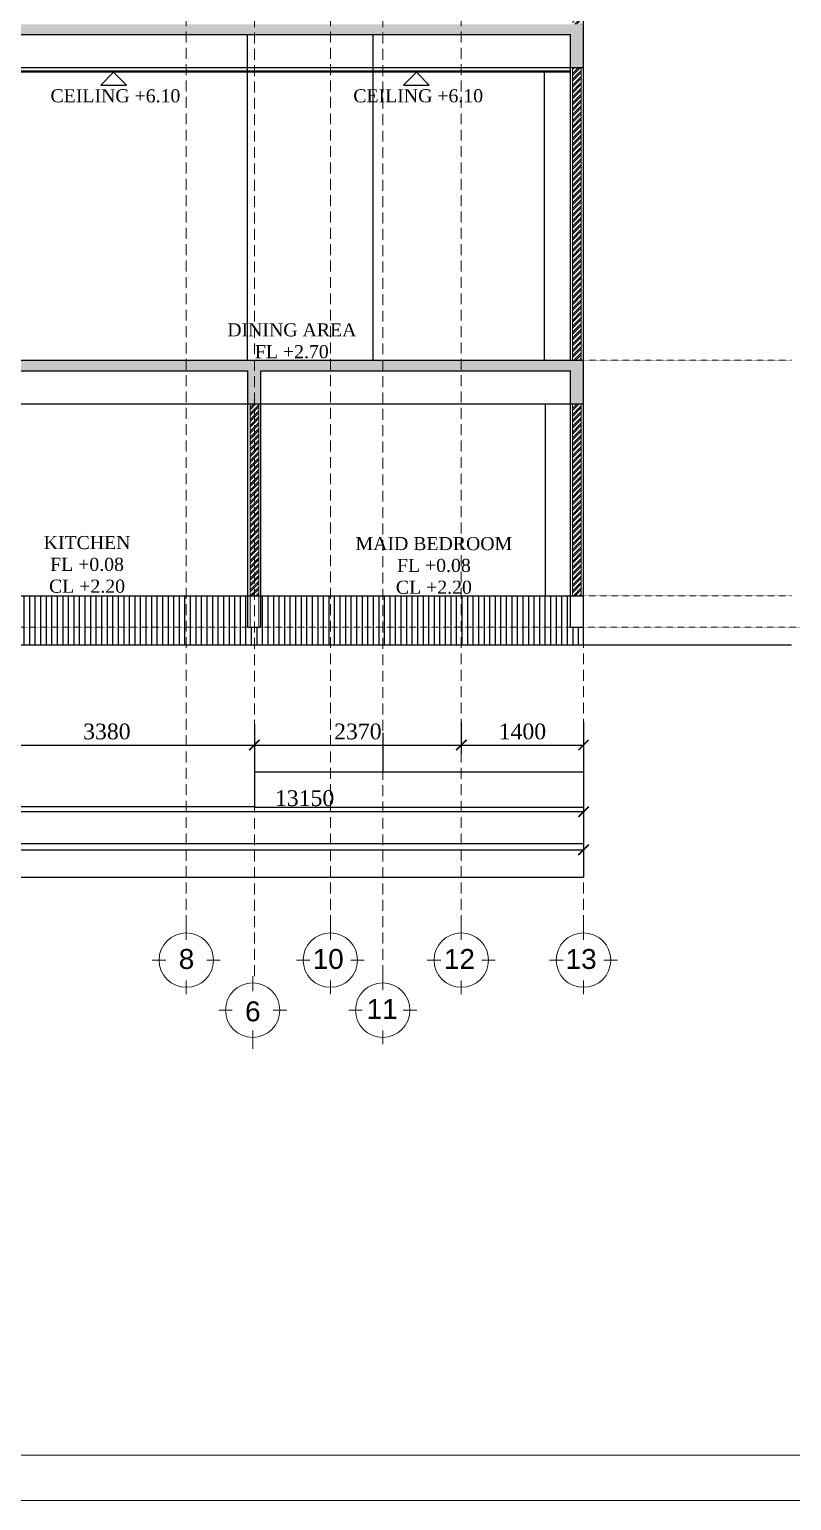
# Model space of a CAD drawing. Header units: millimetres. Extents: x -9564 to 494436, y -140371 to 4257.
# Drawn here: x 433056 to 441786, y -25289 to -8434 of the extents above; entities that cross this region are included whole.
import ezdxf

# ---------------------------------------------------------------- set-up
doc = ezdxf.new("R2010")
doc.units = ezdxf.units.MM
doc.header["$MEASUREMENT"] = 0
doc.linetypes.add('DASHED2', pattern=[0.375, 0.25, -0.125])
doc.linetypes.add('HIDDEN2', pattern=[0.1875, 0.125, -0.0625])
doc.layers.get('DEFPOINTS').update_dxf_attribs({"lineweight": 18})
for name, color, linetype, lineweight in [('09-Arsiran', 8, 'Continuous', 5), ('8', 8, 'Continuous', 5), ('AS', 8, 'HIDDEN2', 5), ('DIM', 1, 'Continuous', 5), ('LEGEND', 1, 'DASHED2', 50), ('XR-KOP A3_MOZART$0$KOP-A1$0$A-GRSKOP', 1, 'Continuous', 5)]:
    doc.layers.add(name, color=color, linetype=linetype, lineweight=lineweight)
doc.layers.add('garis tipis', color=251, linetype='Continuous')
doc.layers.add('TEXT', color=4, linetype='Continuous')
doc.styles.get("Standard").update_dxf_attribs({"font": 'arial.ttf'})
doc.styles.add('style1', font='times.ttf', dxfattribs={"height": 0.15})
doc.styles.add('style2', font='times.ttf', dxfattribs={"height": 0.18})
doc.dimstyles.new('ISO-25', dxfattribs={"dimtxt": 0.18, "dimasz": 0.12, "dimexe": 0.1, "dimexo": 0.1, "dimgap": 0.0625, "dimtad": 1, "dimtoh": 1, "dimdec": 0, "dimlfac": 1000, "dimtxsty": 'style2', "dimblk": 'ARCHTICK', "dimcen": 0.15, "dimclrd": 1, "dimclre": 1, "dimclrt": 4, "dimadec": 0, "dimazin": 0, "dimtfac": 1, "dimtdec": 0, "dimtmove": 0, "dimatfit": 3, "dimldrblk": 'OBLIQUE', "dimfxl": 1, "dimarcsym": 0})
pattern_1 = [(95, (295264.6, -139278.485), (28.018925, 23.5106715), [3.809999, -41.909992]), (40, (295264.6, -139278.485), (-32.0036846, 22.0353416), [3.0479994, -33.5281105]), (145.451445, (295266.935, -139276.525), (-3.984759, 45.546012), [3.238001, -35.618042]), (91.1842, (295257.416, -139271.3), (44.28204, 32.390676), [5.714999, -62.864988]), (141.635558, (295261.106, -139268.6), (-1.417323, 68.56534), [4.857004, -53.427112]), (36.18415, (295257.416, -139271.3), (-1.417323, 68.56534), [4.571993, -50.291937]), (66, (295262.804, -139269.504), (35.903989, 6.9790285), [3.809999, -41.909992]), (11, (295262.804, -139269.504), (-17.307982, 34.788232), [3.0479994, -33.527994]), (116.451445, (295265.796, -139268.923), (18.596007, 41.767261), [3.238001, -35.617981]), (82.5, (295264.6, -139278.485), (-11.52109165, 12.3946804), [0, -33.1215938, 0, -34.0359936, 0, -33.6549937]), (52.5, (295264.6, -139278.485), (-4.7179446, 23.6173956), [0, -19.4055963, 0, -32.359594, 0, -12.8269976]), (12.5, (295256.59, -139286.495), (19.9855688, 18.3652357), [0, -12.6999976, 0, -39.6239925, 0, -52.57799]), (2.5, (295252.998, -139290.087), (17.3527776, 24.544474), [0, -16.509997, 0, -26.314395, 0, -37.337993])]

# ---------------------------------------------------------------- blocks, each defined once
blk = doc.blocks.new('hsdh')
at = {"layer": 'XR-KOP A3_MOZART$0$KOP-A1$0$A-GRSKOP', "color": 0, "linetype": 'Continuous', "lineweight": 5}
blk.add_lwpolyline([(145480, 82601), (107945, 82601), (107945, 56197), (145480, 56197)], close=True, dxfattribs=at)
at = {"layer": 'XR-KOP A3_MOZART$0$KOP-A1$0$A-GRSKOP', "color": 5, "linetype": 'Continuous', "lineweight": 5}
blk.add_lwpolyline([(145017, 82138), (108409, 82138), (108409, 56660), (145017, 56660)], close=True, dxfattribs=at)
blk = doc.blocks.new('_ArchTick')
at = {"color": 0, "linetype": 'ByBlock', "const_width": 0.15}
blk.add_lwpolyline([(-0.5, -0.5), (0.5, 0.5)], dxfattribs=at)
blk = doc.blocks.new('*D811')
at = {"color": 1, "lineweight": -2, "transparency": 16777216}
for p, q in [((437103, -16493), (437103, -16945)), ((439403, -16493), (439403, -16945)), ((439403, -16945), (437103, -16945))]:
    blk.add_line(p, q, dxfattribs=at)
at = {"layer": 'DEFPOINTS', "color": 0, "transparency": 16777216}
for p in [(437103, -16493), (439403, -16493), (437103, -16945)]:
    blk.add_point(p, dxfattribs=at)
at = {"color": 1, "lineweight": -2, "transparency": 16777216, "xscale": 0.12, "yscale": 0.12, "zscale": 0.12, "rotation": 180}
blk.add_blockref('_ArchTick', (437103, -16945), dxfattribs=at)
at = {"color": 1, "lineweight": -2, "transparency": 16777216, "xscale": 0.12, "yscale": 0.12, "zscale": 0.12}
blk.add_blockref('_ArchTick', (439403, -16945), dxfattribs=at)
at = {"color": 4, "transparency": 16777216, "insert": (438253, -16945), "char_height": 0.18, "attachment_point": 5, "style": 'style2'}
blk.add_mtext('2300000', dxfattribs=at)
blk = doc.blocks.new('_Oblique')
at = {"color": 0, "linetype": 'ByBlock', "lineweight": -2}
blk.add_line((-0.5, -0.5), (0.5, 0.5), dxfattribs=at)
blk = doc.blocks.new('*D812')
at = {"color": 1, "lineweight": -2, "transparency": 16777216}
for p, q in [((435633, -16649), (435633, -16945)), ((437103, -16649), (437103, -16945)), ((437103, -16945), (435633, -16945))]:
    blk.add_line(p, q, dxfattribs=at)
at = {"layer": 'DEFPOINTS', "color": 0, "transparency": 16777216}
for p in [(435633, -16649), (437103, -16649), (435633, -16945)]:
    blk.add_point(p, dxfattribs=at)
at = {"color": 1, "lineweight": -2, "transparency": 16777216, "xscale": 0.12, "yscale": 0.12, "zscale": 0.12, "rotation": 180}
blk.add_blockref('_ArchTick', (435633, -16945), dxfattribs=at)
at = {"color": 1, "lineweight": -2, "transparency": 16777216, "xscale": 0.12, "yscale": 0.12, "zscale": 0.12}
blk.add_blockref('_ArchTick', (437103, -16945), dxfattribs=at)
at = {"color": 4, "transparency": 16777216, "insert": (436368, -16945), "char_height": 0.18, "attachment_point": 5, "style": 'style2'}
blk.add_mtext('1470000', dxfattribs=at)
blk = doc.blocks.new('*D813')
at = {"color": 1, "lineweight": -2, "transparency": 16777216}
for p, q in [((432253, -17036), (432253, -17339)), ((435633, -17036), (435633, -17339)), ((435633, -17339), (432253, -17339))]:
    blk.add_line(p, q, dxfattribs=at)
at = {"layer": 'DEFPOINTS', "color": 0, "transparency": 16777216}
for p in [(432253, -17036), (435633, -17036), (432253, -17339)]:
    blk.add_point(p, dxfattribs=at)
at = {"color": 1, "lineweight": -2, "transparency": 16777216, "xscale": 0.12, "yscale": 0.12, "zscale": 0.12, "rotation": 180}
blk.add_blockref('_ArchTick', (432253, -17339), dxfattribs=at)
at = {"color": 1, "lineweight": -2, "transparency": 16777216, "xscale": 0.12, "yscale": 0.12, "zscale": 0.12}
blk.add_blockref('_ArchTick', (435633, -17339), dxfattribs=at)
at = {"color": 4, "transparency": 16777216, "insert": (433943, -17339), "char_height": 0.18, "attachment_point": 5, "style": 'style2'}
blk.add_mtext('3379999', dxfattribs=at)
blk = doc.blocks.new('*D819')
at = {"color": 1, "lineweight": -2, "transparency": 16777216}
for p, q in [((435633, -16945), (435633, -17343)), ((439403, -16945), (439403, -17343)), ((435633, -17343), (439403, -17343))]:
    blk.add_line(p, q, dxfattribs=at)
at = {"layer": 'DEFPOINTS', "color": 0, "transparency": 16777216}
for p in [(435633, -16945), (439403, -16945), (439403, -17343)]:
    blk.add_point(p, dxfattribs=at)
at = {"color": 1, "lineweight": -2, "transparency": 16777216, "xscale": 0.12, "yscale": 0.12, "zscale": 0.12, "rotation": 180}
blk.add_blockref('_ArchTick', (435633, -17343), dxfattribs=at)
at = {"color": 1, "lineweight": -2, "transparency": 16777216, "xscale": 0.12, "yscale": 0.12, "zscale": 0.12}
blk.add_blockref('_ArchTick', (439403, -17343), dxfattribs=at)
at = {"color": 4, "transparency": 16777216, "insert": (437518, -17342), "char_height": 0.18, "attachment_point": 5, "style": 'style2'}
blk.add_mtext('3769999', dxfattribs=at)
blk = doc.blocks.new('*D822')
at = {"color": 1, "lineweight": -2, "transparency": 16777216}
for p, q in [((425553, -17343), (425553, -17764)), ((439403, -17343), (439403, -17764)), ((439403, -17763), (425553, -17763))]:
    blk.add_line(p, q, dxfattribs=at)
at = {"layer": 'DEFPOINTS', "color": 0, "transparency": 16777216}
for p in [(425553, -17343), (439403, -17343), (425553, -17763)]:
    blk.add_point(p, dxfattribs=at)
at = {"color": 1, "lineweight": -2, "transparency": 16777216, "xscale": 0.12, "yscale": 0.12, "zscale": 0.12, "rotation": 180}
blk.add_blockref('_ArchTick', (425553, -17763), dxfattribs=at)
at = {"color": 1, "lineweight": -2, "transparency": 16777216, "xscale": 0.12, "yscale": 0.12, "zscale": 0.12}
blk.add_blockref('_ArchTick', (439403, -17763), dxfattribs=at)
at = {"color": 4, "transparency": 16777216, "insert": (432478, -17763), "char_height": 0.18, "attachment_point": 5, "style": 'style2'}
blk.add_mtext('13849997', dxfattribs=at)
blk = doc.blocks.new('*D833')
at = {"color": 1, "lineweight": -2, "transparency": 16777216}
for p, q in [((419503, -17764), (419503, -18146)), ((439403, -17764), (439403, -18146)), ((419503, -18146), (439403, -18146))]:
    blk.add_line(p, q, dxfattribs=at)
at = {"layer": 'DEFPOINTS', "color": 0, "transparency": 16777216}
for p in [(419503, -17763), (439403, -17763), (439403, -18146)]:
    blk.add_point(p, dxfattribs=at)
at = {"color": 1, "lineweight": -2, "transparency": 16777216, "xscale": 0.12, "yscale": 0.12, "zscale": 0.12, "rotation": 180}
blk.add_blockref('_ArchTick', (419503, -18146), dxfattribs=at)
at = {"color": 1, "lineweight": -2, "transparency": 16777216, "xscale": 0.12, "yscale": 0.12, "zscale": 0.12}
blk.add_blockref('_ArchTick', (439403, -18146), dxfattribs=at)
at = {"color": 4, "transparency": 16777216, "insert": (429453, -18146), "char_height": 0.18, "attachment_point": 5, "style": 'style2'}
blk.add_mtext('19899996', dxfattribs=at)
blk = doc.blocks.new('*D946')
at = {"color": 1, "lineweight": -2, "transparency": 16777216}
for p, q in [((438889, -12724), (438969, -12724)), ((438969, -14924), (438969, -12724)), ((438900, -14924), (438969, -14924))]:
    blk.add_line(p, q, dxfattribs=at)
at = {"layer": 'DEFPOINTS', "color": 0, "transparency": 16777216}
for p in [(438889, -12724), (438969, -12724), (438900, -14924)]:
    blk.add_point(p, dxfattribs=at)
at = {"color": 1, "lineweight": -2, "transparency": 16777216, "xscale": 0.12, "yscale": 0.12, "zscale": 0.12}
for p, rotation in [((438969, -12724), 90), ((438969, -14924), 270)]:
    blk.add_blockref('_ArchTick', p, dxfattribs=dict(at, rotation=rotation))
at = {"color": 4, "transparency": 16777216, "insert": (438969, -13824), "char_height": 0.18, "attachment_point": 5, "rotation": 90, "style": 'style2'}
blk.add_mtext('2200000', dxfattribs=at)
blk = doc.blocks.new('*D936')
at = {"color": 1, "lineweight": -2, "transparency": 16777216}
for p, q in [((438969, -8924), (438956, -8924)), ((438956, -12224), (438956, -8924)), ((438969, -12224), (438956, -12224))]:
    blk.add_line(p, q, dxfattribs=at)
at = {"layer": 'DEFPOINTS', "color": 0, "transparency": 16777216}
for p in [(438956, -8924), (438969, -8924, 0), (438969, -12224)]:
    blk.add_point(p, dxfattribs=at)
at = {"color": 1, "lineweight": -2, "transparency": 16777216, "xscale": 0.12, "yscale": 0.12, "zscale": 0.12}
for p, rotation in [((438956, -8924), 90), ((438956, -12224), 270)]:
    blk.add_blockref('_ArchTick', p, dxfattribs=dict(at, rotation=rotation))
at = {"color": 4, "transparency": 16777216, "insert": (438956, -10574), "char_height": 0.18, "attachment_point": 5, "rotation": 90, "style": 'style2'}
blk.add_mtext('3299999', dxfattribs=at)
blk = doc.blocks.new('*D600')
at = {"layer": 'DEFPOINTS', "color": 0, "transparency": 16777216}
for p in [(467.433, 198.539), (464.053, 198.301), (467.433, 198.201)]:
    blk.add_point(p, dxfattribs=at)
at = {"layer": 'DIM', "color": 1, "lineweight": -2, "transparency": 16777216}
for p, q in [((467.433, 198.439), (467.433, 198.101)), ((464.053, 198.201), (464.053, 198.101)), ((464.053, 198.201), (467.433, 198.201))]:
    blk.add_line(p, q, dxfattribs=at)
at = {"layer": 'DIM', "color": 1, "lineweight": -2, "transparency": 16777216, "xscale": 0.12, "yscale": 0.12, "zscale": 0.12, "rotation": 180}
blk.add_blockref('_ArchTick', (464.053, 198.201), dxfattribs=at)
at = {"layer": 'DIM', "color": 1, "lineweight": -2, "transparency": 16777216, "xscale": 0.12, "yscale": 0.12, "zscale": 0.12}
blk.add_blockref('_ArchTick', (467.433, 198.201), dxfattribs=at)
at = {"layer": 'DIM', "color": 4, "transparency": 16777216, "insert": (465.743, 198.355), "char_height": 0.18, "attachment_point": 5, "style": 'style2'}
blk.add_mtext('3380', dxfattribs=at)
blk = doc.blocks.new('*D601')
at = {"layer": 'DEFPOINTS', "color": 0, "transparency": 16777216}
for p in [(469.803, 198.567), (467.433, 198.539), (469.803, 198.201)]:
    blk.add_point(p, dxfattribs=at)
at = {"layer": 'DIM', "color": 1, "lineweight": -2, "transparency": 16777216}
for p, q in [((467.433, 198.439), (467.433, 198.101)), ((469.803, 198.467), (469.803, 198.101)), ((467.433, 198.201), (469.803, 198.201))]:
    blk.add_line(p, q, dxfattribs=at)
at = {"layer": 'DIM', "color": 1, "lineweight": -2, "transparency": 16777216, "xscale": 0.12, "yscale": 0.12, "zscale": 0.12, "rotation": 180}
blk.add_blockref('_ArchTick', (467.433, 198.201), dxfattribs=at)
at = {"layer": 'DIM', "color": 1, "lineweight": -2, "transparency": 16777216, "xscale": 0.12, "yscale": 0.12, "zscale": 0.12}
blk.add_blockref('_ArchTick', (469.803, 198.201), dxfattribs=at)
at = {"layer": 'DIM', "color": 4, "transparency": 16777216, "insert": (468.618, 198.355), "char_height": 0.18, "attachment_point": 5, "style": 'style2'}
blk.add_mtext('2370', dxfattribs=at)
blk = doc.blocks.new('*D602')
at = {"layer": 'DEFPOINTS', "color": 0, "transparency": 16777216}
for p in [(471.203, 198.567), (469.803, 198.301), (471.203, 198.201)]:
    blk.add_point(p, dxfattribs=at)
at = {"layer": 'DIM', "color": 1, "lineweight": -2, "transparency": 16777216}
for p, q in [((471.203, 198.467), (471.203, 198.101)), ((469.803, 198.201), (469.803, 198.101)), ((469.803, 198.201), (471.203, 198.201))]:
    blk.add_line(p, q, dxfattribs=at)
at = {"layer": 'DIM', "color": 1, "lineweight": -2, "transparency": 16777216, "xscale": 0.12, "yscale": 0.12, "zscale": 0.12, "rotation": 180}
blk.add_blockref('_ArchTick', (469.803, 198.201), dxfattribs=at)
at = {"layer": 'DIM', "color": 1, "lineweight": -2, "transparency": 16777216, "xscale": 0.12, "yscale": 0.12, "zscale": 0.12}
blk.add_blockref('_ArchTick', (471.203, 198.201), dxfattribs=at)
at = {"layer": 'DIM', "color": 4, "transparency": 16777216, "insert": (470.503, 198.355), "char_height": 0.18, "attachment_point": 5, "style": 'style2'}
blk.add_mtext('1400', dxfattribs=at)
blk = doc.blocks.new('*D603')
at = {"layer": 'DEFPOINTS', "color": 0, "transparency": 16777216}
for p in [(458.053, 198.201), (471.203, 198.201), (458.053, 197.437)]:
    blk.add_point(p, dxfattribs=at)
at = {"layer": 'DIM', "color": 1, "lineweight": -2, "transparency": 16777216}
for p, q in [((458.053, 198.101), (458.053, 197.337)), ((471.203, 198.101), (471.203, 197.337)), ((471.203, 197.437), (458.053, 197.437))]:
    blk.add_line(p, q, dxfattribs=at)
at = {"layer": 'DIM', "color": 1, "lineweight": -2, "transparency": 16777216, "xscale": 0.12, "yscale": 0.12, "zscale": 0.12, "rotation": 180}
blk.add_blockref('_ArchTick', (458.053, 197.437), dxfattribs=at)
at = {"layer": 'DIM', "color": 1, "lineweight": -2, "transparency": 16777216, "xscale": 0.12, "yscale": 0.12, "zscale": 0.12}
blk.add_blockref('_ArchTick', (471.203, 197.437), dxfattribs=at)
at = {"layer": 'DIM', "color": 4, "transparency": 16777216, "insert": (468.008, 197.591), "char_height": 0.18, "attachment_point": 5, "style": 'style2'}
blk.add_mtext('13150', dxfattribs=at)
blk = doc.blocks.new('*D604')
at = {"layer": 'DEFPOINTS', "color": 0, "transparency": 16777216}
for p in [(453.403, 197.601), (471.203, 197.601), (471.203, 197.001)]:
    blk.add_point(p, dxfattribs=at)
at = {"layer": 'DIM', "color": 1, "lineweight": -2, "transparency": 16777216}
for p, q in [((453.403, 197.501), (453.403, 196.901)), ((471.203, 197.501), (471.203, 196.901)), ((453.403, 197.001), (471.203, 197.001))]:
    blk.add_line(p, q, dxfattribs=at)
at = {"layer": 'DIM', "color": 1, "lineweight": -2, "transparency": 16777216, "xscale": 0.12, "yscale": 0.12, "zscale": 0.12, "rotation": 180}
blk.add_blockref('_ArchTick', (453.403, 197.001), dxfattribs=at)
at = {"layer": 'DIM', "color": 1, "lineweight": -2, "transparency": 16777216, "xscale": 0.12, "yscale": 0.12, "zscale": 0.12}
blk.add_blockref('_ArchTick', (471.203, 197.001), dxfattribs=at)
at = {"layer": 'DIM', "color": 4, "transparency": 16777216, "insert": (462.303, 197.155), "char_height": 0.18, "attachment_point": 5, "style": 'style2'}
blk.add_mtext('17800', dxfattribs=at)
blk = doc.blocks.new('1223')
at = {"layer": '09-Arsiran'}
for p, q in [((466.6527, 196.1256), (466.6527, 195.9699)), ((468.3027, 196.1256), (468.3027, 195.9699)), ((469.8027, 196.1256), (469.8027, 195.9699)), ((471.2027, 196.1256), (471.2027, 195.9699)), ((466.4191, 195.7363), (466.2634, 195.7363)), ((467.042, 195.7363), (466.8863, 195.7363)), ((468.0691, 195.7363), (467.9134, 195.7363)), ((468.692, 195.7363), (468.5363, 195.7363)), ((469.5691, 195.7363), (469.4134, 195.7363)), ((470.192, 195.7363), (470.0363, 195.7363)), ((470.9691, 195.7363), (470.8134, 195.7363)), ((471.592, 195.7363), (471.4363, 195.7363)), ((467.4133, 195.3964), (467.4133, 195.5522)), ((467.4133, 195.3809), (467.4133, 195.5366)), ((468.9027, 195.5522), (468.9027, 195.3964)), ((466.6527, 195.5027), (466.6527, 195.347)), ((468.3027, 195.5027), (468.3027, 195.347)), ((469.8027, 195.5027), (469.8027, 195.347)), ((471.2027, 195.5027), (471.2027, 195.347)), ((467.024, 195.1629), (467.1797, 195.1629)), ((467.6469, 195.1629), (467.8026, 195.1629)), ((468.6691, 195.1629), (468.5134, 195.1629)), ((469.292, 195.1629), (469.1363, 195.1629)), ((467.4133, 194.7735), (467.4133, 194.9293)), ((467.4133, 194.719), (467.4133, 194.8748)), ((468.9027, 194.9293), (468.9027, 194.7735))]:
    blk.add_line(p, q, dxfattribs=at)
for centre in [(466.6527, 195.7363), (468.3027, 195.7363), (469.8027, 195.7363), (471.2027, 195.7363), (467.4133, 195.1629), (468.9027, 195.1629)]:
    blk.add_circle(centre, 0.3115, dxfattribs=at)
at = {"layer": 'AS'}
for p, q in [((466.6527, 196.1256), (466.6527, 214.2574)), ((467.4327, 195.5522), (467.4327, 214.2574)), ((468.3027, 196.1256), (468.3027, 214.2574)), ((468.9027, 195.5522), (468.9027, 214.2574)), ((469.8027, 196.1256), (469.8027, 214.2574)), ((471.2027, 196.1256), (471.2027, 214.2574))]:
    blk.add_line(p, q, dxfattribs=at)
at = {"layer": '09-Arsiran', "color": 2, "attachment_point": 3}
for s, insert, char_height in [('8', (466.7441, 195.8636), 0.2281), ('10', (468.4557, 195.8636), 0.22808), ('12', (469.959, 195.8636), 0.22808), ('13', (471.3533, 195.8636), 0.22808), ('11', (469.0727, 195.2901), 0.22808)]:
    blk.add_mtext_dynamic_manual_height_columns(s, width=0.054257, gutter_width=1.1404, heights=[0], dxfattribs=dict(at, insert=insert, char_height=char_height))
at = {"layer": '09-Arsiran', "color": 2, "insert": (467.3271, 195.0356), "char_height": 0.2281, "attachment_point": 3, "rotation": 180}
blk.add_mtext_dynamic_manual_height_columns('9', width=0.054257, gutter_width=1.1404, heights=[0], dxfattribs=at)
at = {"layer": 'DIM'}
for base, p1, p2, picture, middle in [((469.8027, 198.2008), (467.4327, 198.5394), (469.8027, 198.5665), '*D601', (468.6177, 198.3552)), ((471.2027, 198.2008), (469.8027, 198.3008), (471.2027, 198.5665), '*D602', (470.5027, 198.3549)), ((467.4327, 198.2006), (464.0527, 198.3006), (467.4327, 198.5394), '*D600', (465.7427, 198.3547)), ((471.2027, 197.0008), (453.4027, 197.6008), (471.2027, 197.6008), '*D604', (462.3027, 197.1552))]:
    dim = blk.add_linear_dim(base=base, p1=p1, p2=p2, dimstyle='ISO-25', dxfattribs=at)
    dim.commit()
    dim.dimension.update_dxf_attribs({"geometry": picture, "text_midpoint": middle})
dim = blk.add_linear_dim(base=(458.0527, 197.4366), p1=(471.2027, 198.2008), p2=(458.0527, 198.2008), dimstyle='ISO-25', dxfattribs=at)
dim.commit()
dim.dimension.update_dxf_attribs({"geometry": '*D603', "text_midpoint": (468.0077, 197.4366), "dimtype": 128})

msp = doc.modelspace()

# ---------------------------------------------------------------- hatches: boundary and pattern name
h = msp.add_hatch()
h.set_pattern_fill('ANSI32', color=8, scale=4.999999)
h.set_pattern_definition([(45, (295264.6, -139278.485), (-33.675954, 33.675954), []), (45, (295287.05, -139278.485), (-33.675954, 33.675954), [])])
h.paths.add_polyline_path([(439277.5222, -14923.5377), (439377.5222, -14923.5377), (439377.5222, -12723.5381), (439277.5222, -12723.5381)])
h.paths.add_polyline_path([(439377.5222, -8873.5388), (439277.5222, -8873.5388), (439277.5222, -12223.5382), (439377.5222, -12223.5382)])
h.paths.add_polyline_path([(439377.5222, -4923.5396), (439277.5222, -4923.5396), (439277.5222, -8373.5389), (439377.5222, -8373.5389)])
h.paths.add_polyline_path([(432202.5236, -4523.5396), (432302.5235, -4523.5396), (432302.5235, -1473.5402), (432202.5236, -1473.5402)])
h.paths.add_polyline_path([(435682.5228, -12723.5381), (435582.5228, -12723.5381), (435582.5228, -14923.5377), (435682.5228, -14923.5377)])
h.paths.add_polyline_path([(430102.524, -13783.5379), (430002.524, -13783.5379), (430002.524, -14923.5377), (430102.524, -14923.5377)])
h.paths.add_polyline_path([(426302.5247, -13783.5379), (426202.5247, -13783.5379), (426202.5247, -14923.5377), (426302.5247, -14923.5377)])
h.paths.add_polyline_path([(427002.5245, -12223.5382), (426902.5246, -12223.5382), (426902.5246, -13483.538), (427002.5245, -13483.538)])
h.paths.add_polyline_path([(426902.5246, -12223.5382), (427002.5245, -12223.5382), (427002.5245, -9723.5387), (426902.5246, -9723.5387)])
h.paths.add_polyline_path([(427002.5245, -8873.5388), (426902.5246, -8873.5388), (426902.5246, -9423.5387), (427002.5245, -9423.5387)])
h.paths.add_polyline_path([(425602.5248, -4923.5396), (425502.5255, -4923.5396), (425502.5255, -7773.539), (425602.5248, -7773.539)])
h.paths.add_polyline_path([(425502.5255, -8373.5389), (425602.5248, -8373.5389), (425602.5248, -7873.539), (425502.5255, -7873.539)])
h.paths.add_polyline_path([(425215.0263, -7873.539), (425115.0271, -7873.539), (425115.0271, -8373.5389), (425215.0263, -8373.5389)])
h.paths.add_polyline_path([(426902.5246, -4523.5396), (427002.5245, -4523.5396), (427002.5245, -1473.5402), (426902.5246, -1473.5402)])
h.paths.add_polyline_path([(430002.524, -4523.5396), (430102.524, -4523.5396), (430102.524, -1473.5402), (430002.524, -1473.5402)])
h.paths.add_polyline_path([(421727.5255, -9723.5387), (421627.5255, -9723.5387), (421627.5255, -10523.5385), (421727.5255, -10523.5385)])
h.paths.add_polyline_path([(427813.8535, -9354.2195), (429342.4581, -9354.2195), (429342.4581, -9033.942), (427813.8535, -9033.942)], flags=9)
h.paths.add_polyline_path([(427483.2014, -3334.971), (427483.2014, -2713.4066), (427098.8684, -2713.4066), (427098.8684, -3334.971)], flags=9)
h.paths.add_polyline_path([(439377.5222, -1473.5402), (439277.5222, -1473.5402), (439277.5222, -4523.5396), (439377.5222, -4523.5396)])
h = msp.add_hatch()
h.set_pattern_fill('ANSI31', color=8, scale=19.999996, angle=45)
h.set_pattern_definition([(90, (295264.6, -139278.485), (-63.499988, 0), [])])
h.paths.add_polyline_path([(421752.5255, -14923.5377), (419502.5259, -14923.5377), (419502.5259, -15483.5376), (421752.5255, -15483.5376)])
h.paths.add_polyline_path([(422232.5254, -14923.5377), (421752.5255, -14923.5377), (421752.5255, -15483.5376), (422232.5254, -15483.5376)])
h.paths.add_polyline_path([(424172.525, -14923.5377), (422232.5254, -14923.5377), (422232.5254, -15483.5376), (424172.525, -15483.5376)])
h.paths.add_polyline_path([(432177.5236, -14923.5377), (431192.5237, -14923.5377), (431192.5237, -15283.5376), (432177.5236, -15283.5376)], flags=17)
h.paths.add_polyline_path([(435557.5228, -14923.5377), (432327.5235, -14923.5377), (432327.5235, -15283.5376), (435557.5228, -15283.5376)], flags=17)
h.paths.add_polyline_path([(439252.5222, -14923.5377), (435707.5228, -14923.5377), (435707.5228, -15283.5376), (439252.5222, -15283.5376)], flags=17)
h.paths.add_polyline_path([(424322.525, -14923.5377), (424322.525, -15283.5376), (424172.525, -15283.5376), (424172.525, -15483.5376), (439402.5222, -15483.5376), (439402.5222, -15283.5376), (430087.7543, -15283.5376), (429977.524, -15283.5376), (426177.5247, -15283.5376), (426177.5247, -14923.5377)])
at = {"layer": 'DIM', "true_color": 0x636466}
h = msp.add_hatch(dxfattribs=at)
h.set_pattern_fill('AR-CONC', color=251, scale=0.2, angle=45)
h.set_pattern_definition(pattern_1)
h.paths.add_polyline_path([(439252.5222, -8493.5389), (439252.5222, -8873.5388), (439402.5222, -8873.5388), (439402.5222, -8373.5389), (432177.5236, -8373.5389), (432177.5236, -8873.5388), (432327.5235, -8873.5388), (432327.5235, -8493.5389)])
h.paths.add_polyline_path([(425090.0256, -8373.5389), (425090.0256, -9173.5388), (425240.0256, -9173.5388), (425240.0256, -8493.5389), (425477.5256, -8493.5389), (425477.5256, -8873.5388), (425627.5248, -8873.5388), (425627.5248, -8493.5389), (426177.5247, -8493.5389), (426177.5247, -8873.5388), (426327.5247, -8873.5388), (426327.5247, -8493.5389), (426877.5246, -8493.5389), (426877.5246, -8873.5388), (427027.5245, -8873.5388), (427027.5245, -8493.5389), (429977.524, -8493.5389), (429977.524, -8873.5388), (430127.5239, -8873.5388), (430127.5239, -8373.5389)])
h = msp.add_hatch(dxfattribs=at)
h.set_pattern_fill('AR-CONC', color=251, scale=0.2, angle=45)
h.set_pattern_definition(pattern_1)
h.paths.add_polyline_path([(439402.5222, -12223.5382), (432177.5236, -12223.5382), (432177.5236, -12723.5381), (432182.5235, -12723.5381), (432327.5235, -12723.5381), (432327.5235, -12343.5382), (435557.5228, -12343.5382), (435557.5228, -12723.5381), (435707.5228, -12723.5381), (435707.5228, -12343.5382), (439252.5222, -12343.5382), (439252.5222, -12723.5381), (439402.5222, -12723.5381)])

# ---------------------------------------------------------------- linework, layer by layer
for p, q in [((439402.5222, -15483.5376), (439402.5222, -1073.5403)), ((432327.5235, -8493.5389), (439252.5222, -8493.5389)), ((435552.5241, -8823.5388), (435552.5241, -8493.5389)), ((436992.5226, -8823.5388), (436992.5226, -8493.5389)), ((439252.5222, -12223.5382), (439252.5222, -8493.5389)), ((439402.5222, -8873.5388), (431192.5237, -8873.5388)), ((439252.5222, -8873.5388, 0), (432177.5236, -8873.5388)), ((439252.5222, -8923.5388, 0), (432327.5235, -8923.5388, 0)), ((435552.5241, -12223.5382), (435552.5241, -8823.5388)), ((436992.5226, -12223.5382), (436992.5226, -8823.5388)), ((430177.5239, -12223.5382), (439402.5222, -12223.5382)), ((432327.5235, -12343.5382), (435557.5228, -12343.5382)), ((435557.5228, -15283.5376), (435557.5228, -12343.5382)), ((435707.5228, -15283.5376), (435707.5228, -12343.5382)), ((435707.5228, -12343.5382), (439252.5222, -12343.5382)), ((439252.5222, -15283.5376), (439252.5222, -12343.5382)), ((439402.5222, -15483.5376), (439402.5222, -12343.5382)), ((431192.5237, -12723.5381), (439402.5222, -12723.5381)), ((430127.5239, -14923.5377), (439402.5222, -14923.5377)), ((435557.5228, -15283.5376), (435707.5228, -15283.5376)), ((439252.5222, -15283.5376), (439402.5222, -15283.5376)), ((419502.5259, -15483.5376, 0), (441785.9202, -15483.5376, 0))]:
    msp.add_line(p, q)
for points in [[(434020.0832, -8923.5388), (433872.0888, -9071.5332), (434168.0777, -9071.5332), (434020.0832, -8923.5388)], [(437488.2779, -8923.5388), (437340.2835, -9071.5332), (437636.2723, -9071.5332), (437488.2779, -8923.5388)]]:
    msp.add_lwpolyline(points)
at = {"layer": '8'}
for p, q in [((439277.5222, -12223.5382), (439277.5222, -8873.5388)), ((439377.5222, -12223.5382), (439377.5222, -8873.5388)), ((435582.5228, -15283.5376), (435582.5228, -12723.5381)), ((435682.5228, -15283.5376), (435682.5228, -12723.5381)), ((439277.5222, -14923.5377), (439277.5222, -12723.5381)), ((439377.5222, -14923.5377), (439377.5222, -12723.5381))]:
    msp.add_line(p, q, dxfattribs=at)
at = {"layer": 'AS'}
for p, q in [((441785.9202, -12223.5382, 0), (439402.5222, -12223.5382)), ((441785.9202, -14923.5377, 0), (417831.8304, -14923.5377, 0)), ((442570.0613, -15283.5376, 0), (430087.7543, -15283.5376, 0)), ((441785.9202, -15483.5376, 0), (419502.5259, -15483.5376, 0))]:
    msp.add_line(p, q, dxfattribs=at)
at = {"layer": 'garis tipis'}
msp.add_line((439252.5222, -8913.5388, 0), (432327.5235, -8913.5388, 0), dxfattribs=at)

# ---------------------------------------------------------------- block references
at = {"xscale": 999.9998119083025, "yscale": 999.9998119083025, "zscale": 999.9998119083025}
msp.add_blockref('1223', (-31800.0806, -214833.2752), dxfattribs=at)
at = {"layer": 'LEGEND', "xscale": 1.118963964633539, "yscale": 1.118963964633539, "zscale": 1.118963964633539}
msp.add_blockref('hsdh', (289648.9918, -88170.8627), dxfattribs=at)

# ---------------------------------------------------------------- texts
at = {"layer": 'TEXT', "char_height": 149.999972, "width": 3201.420249, "attachment_point": 5, "style": 'style1'}
for s, insert in [('CEILING +6.10', (434040.815, -9195.4866)), ('CEILING +6.10', (437509.0097, -9195.4866)), ('\\A1;DINING AREA\\PFL +2.70', (436061.3622, -12002.2362)), ('\\A1;MAID BEDROOM\\PFL +0.08\\PCL +2.20', (437688.7323, -14576.1821))]:
    msp.add_mtext(s, dxfattribs=dict(at, insert=insert))
at = {"layer": 'TEXT', "insert": (433715.8023, -14563.9181), "char_height": 149.999972, "attachment_point": 5, "style": 'style1'}
msp.add_mtext('\\A1;KITCHEN\\PFL +0.08\\PCL +2.20', dxfattribs=at)

# ---------------------------------------------------------------- dimensions: what is measured, and where the dimension line sits
for base, p1, p2, picture, middle in [((438956.173, -8923.5388), (438969.2518, -12223.5382), (438969.2518, -8923.5388, 0), '*D936', (438956.0187, -10573.5385)), ((438969.2518, -12723.5381), (438900.3915, -14923.5377), (438888.9148, -12723.5381), '*D946', (438969.0978, -13823.5379))]:
    dim = msp.add_linear_dim(base=base, p1=p1, p2=p2, angle=90, dimstyle='ISO-25')
    dim.commit()
    dim.dimension.update_dxf_attribs({"geometry": picture, "text_midpoint": middle})
for base, p1, p2, picture, middle in [((437102.5226, -16945.2924), (439402.5222, -16492.845), (437102.5226, -16492.845), '*D811', (438252.5224, -16945.1383)), ((435632.5228, -16945.2924), (437102.5226, -16648.8616), (435632.5228, -16648.8616), '*D812', (436367.5227, -16945.138)), ((439402.5222, -17342.5494), (435632.5228, -16945.2924), (439402.5222, -16945.2924), '*D819', (437517.5225, -17342.395)), ((432252.5235, -17338.661), (435632.5228, -17036.1244), (432252.5235, -17036.1244), '*D813', (433942.5232, -17338.5067)), ((425552.5248, -17763.4693), (439402.5222, -17342.5494), (425552.5248, -17342.5494), '*D822', (432477.5235, -17763.315)), ((439402.5222, -18145.9307), (419502.5259, -17763.4693), (439402.5222, -17763.4693), '*D833', (429452.5241, -18145.7763))]:
    dim = msp.add_linear_dim(base=base, p1=p1, p2=p2, dimstyle='ISO-25')
    dim.commit()
    dim.dimension.update_dxf_attribs({"geometry": picture, "text_midpoint": middle})

doc.saveas('drawing.dxf')
